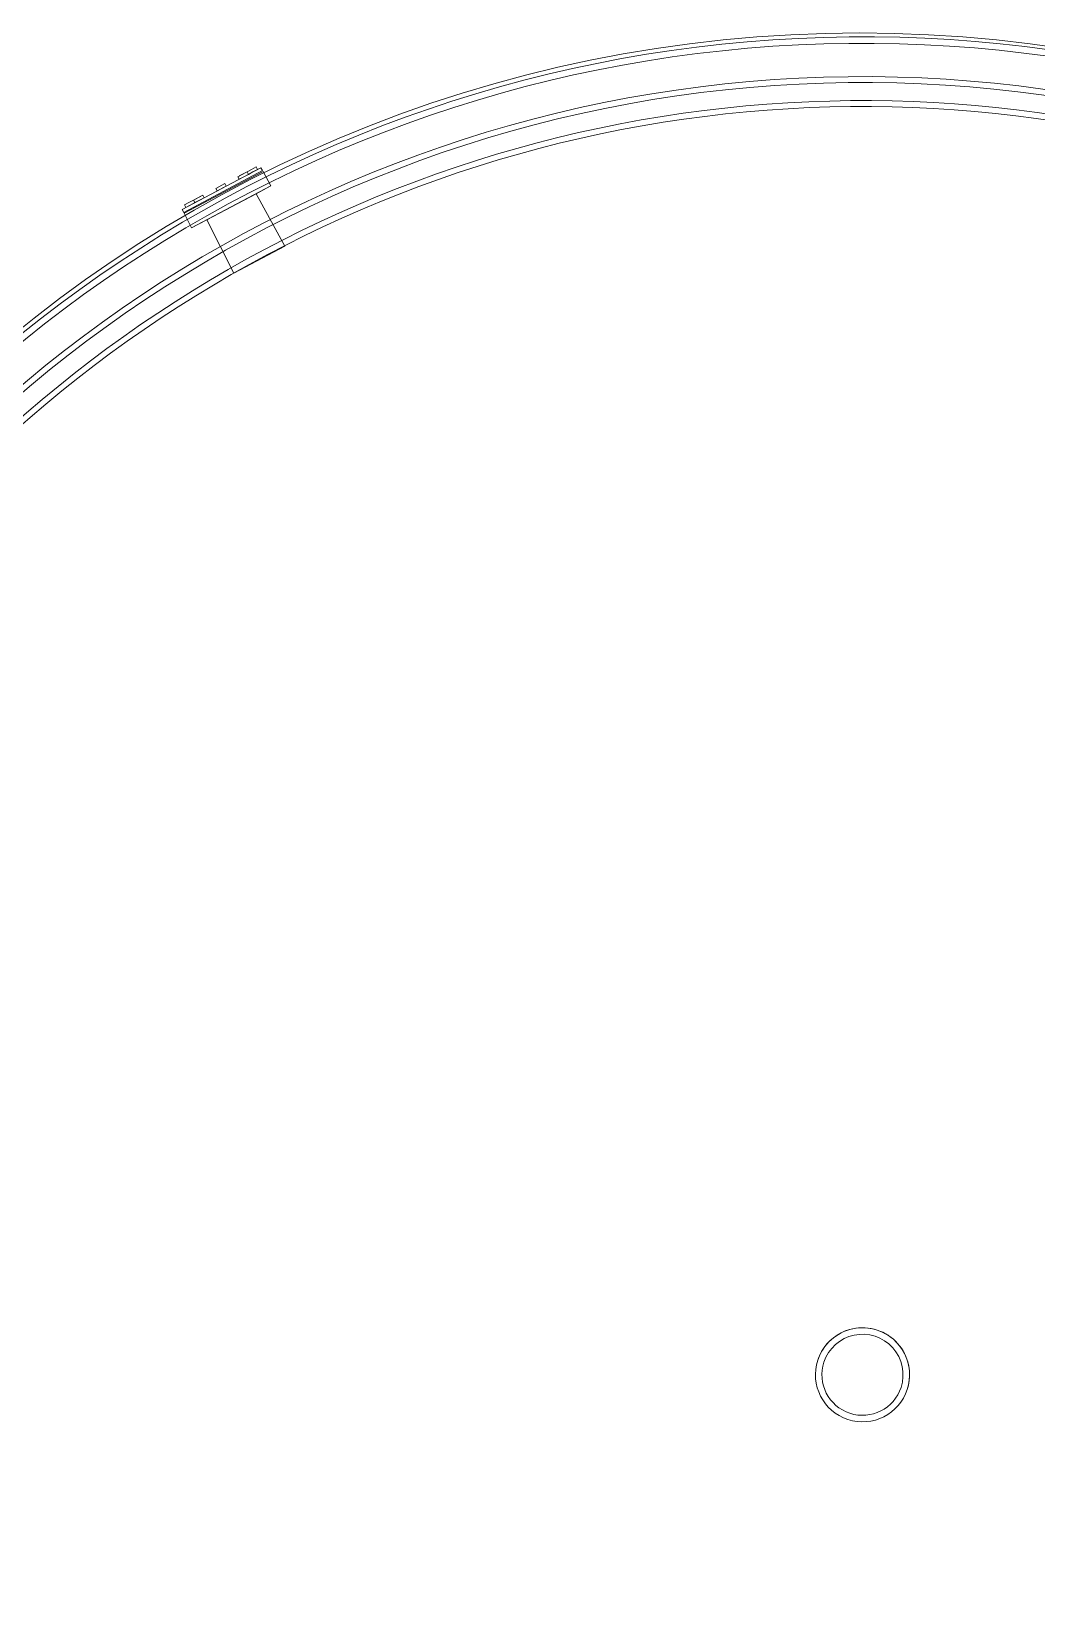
# Model space of a CAD drawing. Header units: metres. Extents: x -207 to 246, y -187 to 169.
# Drawn here: x -61.19 to -57.32, y -67.95 to -61.86 of the extents above; entities that cross this region are included whole.
import ezdxf

# ---------------------------------------------------------------- set-up
doc = ezdxf.new("R2010")
doc.units = ezdxf.units.M
doc.layers.add('EQUIPOS PIS', color=7, linetype='Continuous', lineweight=9)
doc.layers.add('P-SANR-FIXT', color=7, linetype='Continuous', lineweight=9)
doc.layers.add('PR10-ARQ-PL-001-Emplazamiento-C-1_dwg', color=7, linetype='Continuous', lineweight=9, true_color=0x767676)

# ---------------------------------------------------------------- blocks, each defined once
blk = doc.blocks.new('M_Estanque-Terraza - M_Estanque-Terraza-2331352-PLANTA SUPERFICIES')
at = {"layer": 'P-SANR-FIXT'}
for p, q in [((3.6169, -3.2808), (3.4623, -3.4409)), ((3.6169, -3.2808), (3.4623, -3.4409)), ((3.5412, -3.3623), (3.6169, -3.2808)), ((3.7793, -3.4431), (3.6169, -3.2808)), ((3.4623, -3.4409), (3.5412, -3.3623)), ((3.8256, -3.3968), (3.5855, -3.6454)), ((3.8256, -3.3968), (3.5855, -3.6454)), ((3.8256, -3.3968), (3.7793, -3.4431)), ((3.8698, -3.441), (3.8256, -3.3968)), ((3.4623, -3.4409), (3.6302, -3.5975)), ((3.7793, -3.4431), (3.6302, -3.5975)), ((3.7793, -3.4431), (3.6302, -3.5975)), ((3.8698, -3.441), (3.6313, -3.688)), ((3.8698, -3.441), (3.6313, -3.688)), ((3.634, -3.6906), (3.8725, -3.4436)), ((3.634, -3.6906), (3.8725, -3.4436)), ((3.8817, -3.4528), (3.6435, -3.6994)), ((3.8817, -3.4528), (3.6435, -3.6994)), ((3.8712, -3.4636), (3.8573, -3.478)), ((3.8792, -3.4713), (3.8712, -3.4636)), ((3.8817, -3.4528), (3.8725, -3.4436)), ((3.8394, -3.4966), (3.8157, -3.5211)), ((3.8394, -3.4966), (3.8157, -3.5211)), ((3.8157, -3.5211), (3.8236, -3.5288)), ((3.8157, -3.5211), (3.8236, -3.5288)), ((3.8435, -3.4924), (3.8198, -3.5169)), ((3.8435, -3.4924), (3.8198, -3.5169)), ((3.8236, -3.5288), (3.8473, -3.5042)), ((3.8236, -3.5288), (3.8473, -3.5042)), ((3.8277, -3.5246), (3.8514, -3.5)), ((3.8277, -3.5246), (3.8514, -3.5)), ((3.8573, -3.478), (3.8434, -3.4924)), ((3.8434, -3.4924), (3.8514, -3.5)), ((3.8514, -3.5), (3.8435, -3.4924)), ((3.8514, -3.5), (3.8435, -3.4924)), ((3.8514, -3.5), (3.8653, -3.4857)), ((3.8653, -3.4857), (3.8792, -3.4713)), ((3.7765, -3.5618), (3.7487, -3.5905)), ((3.7765, -3.5618), (3.7487, -3.5905)), ((3.7765, -3.5618), (3.7487, -3.5905)), ((3.7765, -3.5618), (3.7487, -3.5905)), ((3.7487, -3.5905), (3.7566, -3.5982)), ((3.7487, -3.5905), (3.7566, -3.5982)), ((3.7566, -3.5982), (3.7844, -3.5694)), ((3.7566, -3.5982), (3.7844, -3.5694)), ((3.7566, -3.5982), (3.7844, -3.5694)), ((3.7566, -3.5982), (3.7844, -3.5694)), ((3.7844, -3.5694), (3.7765, -3.5618)), ((3.7844, -3.5694), (3.7765, -3.5618)), ((3.6302, -3.5975), (3.5855, -3.6454)), ((3.5855, -3.6454), (3.6313, -3.688)), ((3.7054, -3.6354), (3.6817, -3.6599)), ((3.7054, -3.6354), (3.6817, -3.6599)), ((3.7095, -3.6311), (3.6857, -3.6557)), ((3.7095, -3.6311), (3.6857, -3.6557)), ((3.6896, -3.6676), (3.7133, -3.643)), ((3.6896, -3.6676), (3.7133, -3.643)), ((3.6937, -3.6634), (3.7174, -3.6388)), ((3.6937, -3.6634), (3.7174, -3.6388)), ((3.7174, -3.6388), (3.7095, -3.6311)), ((3.7174, -3.6388), (3.7095, -3.6311)), ((3.634, -3.6906), (3.6435, -3.6994)), ((3.6678, -3.6743), (3.6539, -3.6887)), ((3.6539, -3.6887), (3.6618, -3.6963)), ((3.6618, -3.6963), (3.6757, -3.6819)), ((3.6817, -3.6599), (3.6678, -3.6743)), ((3.6757, -3.6819), (3.6896, -3.6675)), ((3.6896, -3.6675), (3.6817, -3.6599)), ((3.6817, -3.6599), (3.6896, -3.6676)), ((3.6817, -3.6599), (3.6896, -3.6676))]:
    blk.add_line(p, q, dxfattribs=at)
for radius, start, end in [(5.1516, 0, 180), (5.1516, 0, 180), (5.1266, 360, 180), (5.1266, 360, 180), (4.9983, 360, 180), (4.9755, 360, 180), (4.9059, 0, 180), (4.8832, 0, 180), (0.1811, 360, 180), (0.1811, 0, 180), (0.1561, 0, 180), (0.1561, 0, 180), (4.9059, 180, 0), (4.8832, 180, 0), (5.1516, 223.86377, 0), (5.1516, 223.86377, 0), (5.1266, 223.88055, 0), (5.1266, 223.88055, 0), (4.9983, 223.96935, 0), (4.9755, 223.98556, 360), (0.1811, 180, 360), (0.1811, 180, 0), (0.1561, 180, 0), (0.1561, 180, 0)]:
    blk.add_arc((0, 0), radius, start, end, dxfattribs=at)
blk = doc.blocks.new('YADRAN_LASQUEMAS_ARQ_MO_002_TERRAZAS_rvt-1-PLANTA SUPERFICIES')
at = {"layer": 'P-SANR-FIXT', "lineweight": 9, "rotation": 161.9131347305515}
blk.add_blockref('M_Estanque-Terraza - M_Estanque-Terraza-2331352-PLANTA SUPERFICIES', (-57.9921, -67.0338), dxfattribs=at)
blk = doc.blocks.new('PR10-ARQ-PL-001-Emplazamiento-C-1_dwg-674643-PLANTA SUPERFICIES')
at = {"layer": 'EQUIPOS PIS'}
for centre in [(-54.0012, -56.8312), (-58.0024, -67.0147)]:
    blk.add_circle(centre, 5.1472, dxfattribs=at)

msp = doc.modelspace()

# ---------------------------------------------------------------- block references
at = {"lineweight": 5}
msp.add_blockref('YADRAN_LASQUEMAS_ARQ_MO_002_TERRAZAS_rvt-1-PLANTA SUPERFICIES', (0, 0), dxfattribs=at)
at = {"layer": 'PR10-ARQ-PL-001-Emplazamiento-C-1_dwg', "color": 7}
msp.add_blockref('PR10-ARQ-PL-001-Emplazamiento-C-1_dwg-674643-PLANTA SUPERFICIES', (0, 0), dxfattribs=at)

doc.saveas('drawing.dxf')
